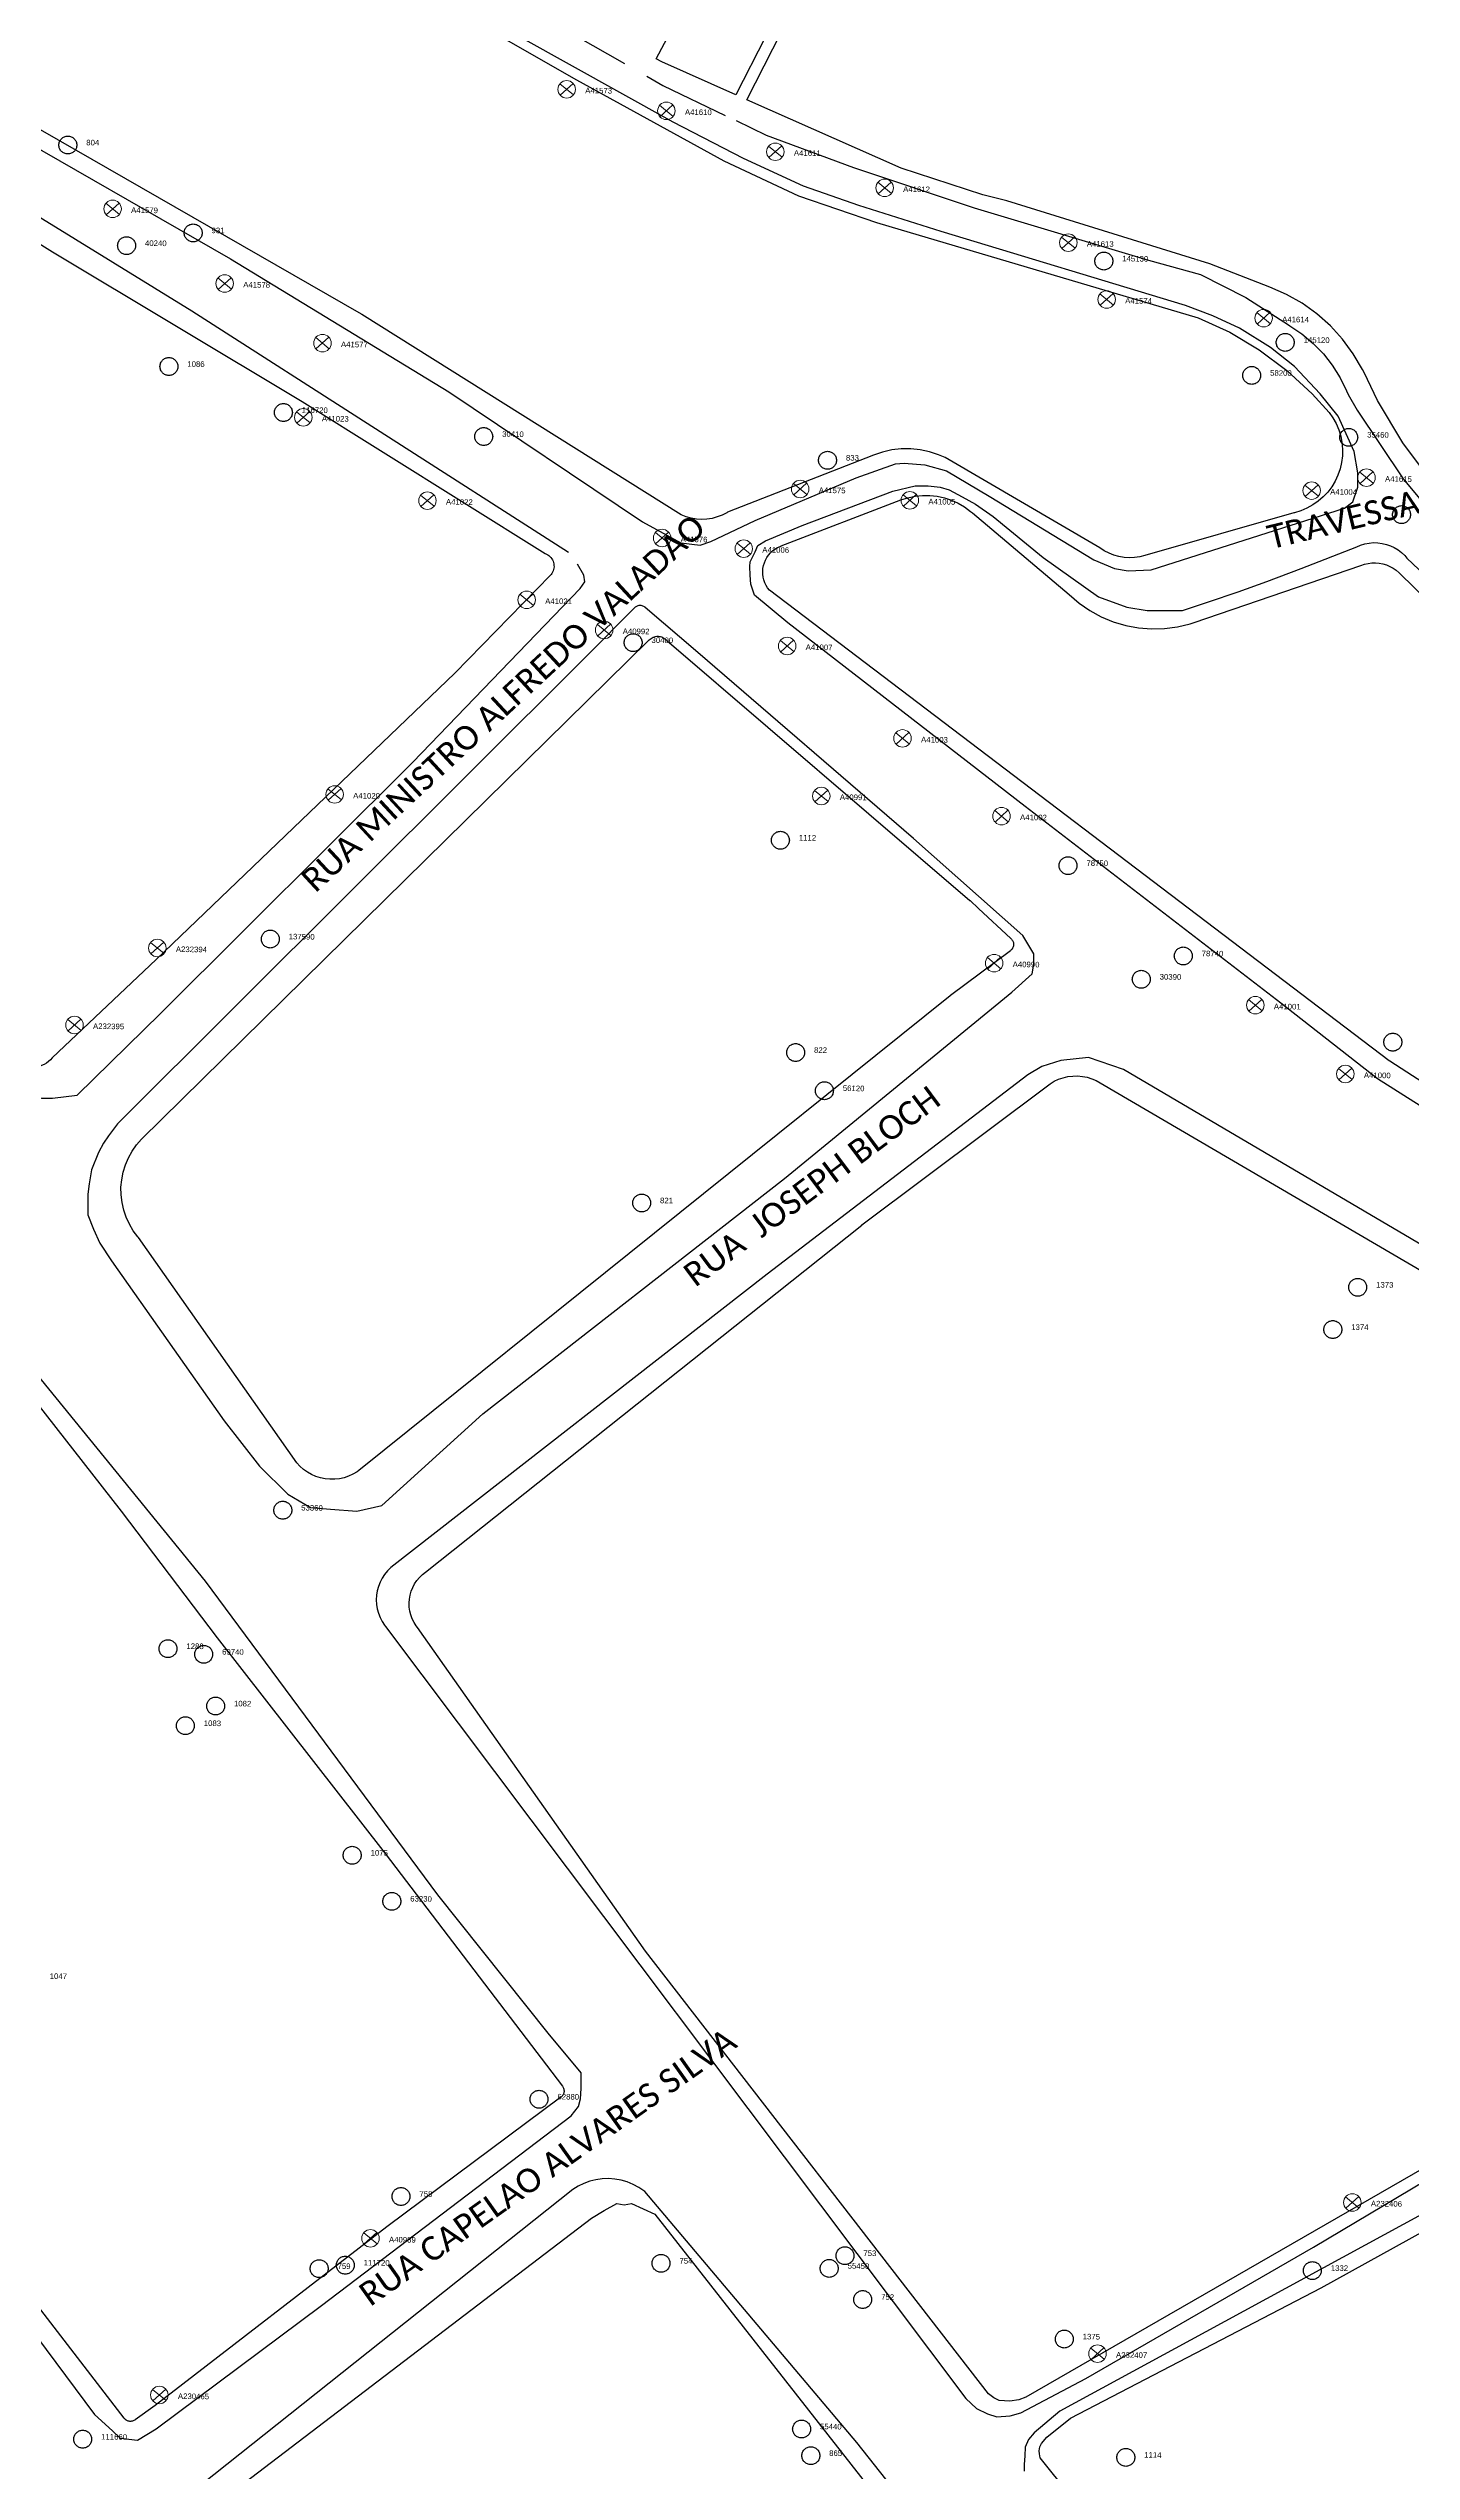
# Model space of a CAD drawing. Header units: millimetres. Extents: x 676447 to 689606, y 7455628 to 7463967.
# Drawn here: x 685676.6 to 685847.9, y 7458956.9 to 7459261.4 of the extents above; entities that cross this region are included whole.
import ezdxf

# ---------------------------------------------------------------- set-up
doc = ezdxf.new("R2010")
doc.units = ezdxf.units.MM
doc.header["$LTSCALE"] = 0.1
doc.header["$MEASUREMENT"] = 0
doc.linetypes.add('PHANTOM2', pattern=[1.25, 0.625, -0.125, 0.125, -0.125, 0.125, -0.125])
doc.layers.add('10.4-Postes', color=1, linetype='Continuous', lineweight=0)
for name, color, linetype in [('Caixas Subterrâneas', 5, 'Continuous'), ('LEGENDAS_INFRAESTRUTURAS', 7, 'Continuous'), ('MUB_MEIOFIO', 7, 'Continuous'), ('MUB_QUADRAS', 7, 'Continuous'), ('MUB_SEGMENTO', 7, 'Continuous'), ('NOS_DE_INFRAESTRUTURA', 7, 'Continuous')]:
    doc.layers.add(name, color=color, linetype=linetype)
doc.styles.add('Legend', font='calibri.ttf')
doc.styles.get("Standard").update_dxf_attribs({"font": 'arial.ttf'})

# ---------------------------------------------------------------- blocks, each defined once
blk = doc.blocks.new('PTPT')
at = {"layer": '10.4-Postes', "color": 1, "linetype": 'PHANTOM2'}
for points in [[(-0.0000079, 0.0000104), (0.0000075, -0.000002)], [(0.000007, 0.0000109), (-0.0000074, -0.0000025)]]:
    blk.add_lwpolyline(points, dxfattribs=at)
at = {"layer": '10.4-Postes', "color": 1}
blk.add_circle((-0.0000002, 0.0000042), 0.00000987, dxfattribs=at)
blk = doc.blocks.new('MHMZ')
at = {"linetype": 'PHANTOM2'}
blk.add_circle((0, 0), 0.0000101, dxfattribs=at)

msp = doc.modelspace()

# ---------------------------------------------------------------- linework, layer by layer
at = {"layer": 'MUB_MEIOFIO', "linetype": 'Continuous'}
for points in [[(685541.53, 7459287.51), (685566.17, 7459258.44), (685595.56, 7459221.62), (685624.04, 7459187.49), (685651.07, 7459154.02), (685667.33, 7459133.48), (685668.95, 7459131.98), (685669.66, 7459131.46), (685671.16, 7459130.49), (685672.26, 7459129.91), (685674.02, 7459129.52), (685675.77, 7459129.45), (685677.13, 7459129.45), (685680.25, 7459129.84), (685690.7, 7459140.1), (685722.43, 7459171.67), (685743.44, 7459193.51), (685744.03, 7459194.35), (685743.9, 7459195.19), (685743.12, 7459196.56)], [(685741.98, 7459198.05), (685694.65, 7459228.38), (685645.51, 7459258.59), (685612.32, 7459279.52)], [(685714.51, 7459278.77), (685730.94, 7459269.8), (685749.01, 7459259.49)], [(685669.27, 7459252.27), (685699.52, 7459234.93), (685726.92, 7459218.21), (685751.25, 7459201.9), (685756.07, 7459199.25), (685758.52, 7459198.98), (685759.86, 7459199.42), (685765.43, 7459202.05), (685778.11, 7459207.41), (685783.05, 7459209.16), (685784.14, 7459209.26), (685786.74, 7459209.04), (685789.45, 7459208.32), (685794.84, 7459205.1), (685807.97, 7459197.11), (685810.57, 7459196.02), (685812.3, 7459195.73), (685815.19, 7459195.84), (685839.48, 7459203.59), (685840.52, 7459204.4), (685841.15, 7459206.24), (685841.15, 7459208.04), (685840.69, 7459210.75), (685838.67, 7459215.15), (685836.42, 7459217.99), (685833.18, 7459221.43), (685830.17, 7459223.8), (685826.3, 7459226.22), (685822.95, 7459227.78), (685819.49, 7459229.06), (685788.79, 7459238.37), (685778.45, 7459241.66), (685771.52, 7459244.06), (685763.98, 7459247.53), (685755.11, 7459252.1), (685729.46, 7459266.41)], [(685751.81, 7459257.9), (685753.84, 7459256.73), (685761.67, 7459252.96)], [(685763.03, 7459252.31), (685766.8, 7459250.49), (685777.77, 7459246.42), (685792.95, 7459241.36), (685814.85, 7459234.78), (685821.38, 7459232.97), (685827.08, 7459230.09), (685832.45, 7459226.63), (685832.59, 7459226.53), (685834.12, 7459225.5), (685835.53, 7459224.32), (685836.82, 7459223), (685837.95, 7459221.56), (685838.94, 7459220), (685839.75, 7459218.34), (685839.93, 7459217.9), (685841.09, 7459215.91), (685846.87, 7459207.28), (685853.52, 7459199.31)], [(685859.72, 7459121.7), (685843.63, 7459131.91), (685831.48, 7459141.42), (685799.34, 7459166.11), (685769.55, 7459189.18), (685765.35, 7459192.66), (685764.87, 7459194.04), (685764.81, 7459195.18), (685764.75, 7459196.26), (685764.81, 7459196.86), (685765.41, 7459198.12), (685765.77, 7459198.9), (685766.73, 7459199.5), (685771.32, 7459201.43), (685782.73, 7459205.75), (685785.55, 7459206.41), (685787.17, 7459206.41), (685788.67, 7459206.23), (685789.81, 7459205.93), (685791.43, 7459205.03), (685793.11, 7459204.13), (685795.34, 7459202.57), (685801.6, 7459197.4), (685808.57, 7459192.48), (685812.11, 7459191.16), (685814.69, 7459190.74), (685817.39, 7459190.74), (685819.14, 7459190.74), (685822.38, 7459191.82), (685826.1, 7459193.08), (685829.7, 7459194.4), (685834.03, 7459196.02), (685841.01, 7459198.77), (685841.51, 7459198.98), (685842.03, 7459199.13), (685842.57, 7459199.23), (685843.12, 7459199.28), (685843.66, 7459199.26), (685844.2, 7459199.19), (685844.74, 7459199.06), (685845.25, 7459198.88), (685845.74, 7459198.65), (685846.21, 7459198.36), (685846.64, 7459198.03), (685847.04, 7459197.65), (685847.32, 7459197.33), (685878.05, 7459168.29)], [(685685.3, 7459126.24), (685684.16, 7459124.75), (685683.53, 7459123.82), (685682.93, 7459122.62), (685682.04, 7459120.47), (685681.74, 7459118.71), (685681.59, 7459117.39), (685681.59, 7459116.13), (685681.59, 7459114.82), (685682.27, 7459113), (685683.06, 7459111.25), (685684.55, 7459109.02), (685698.69, 7459088.9), (685703.13, 7459083.24), (685706.72, 7459079.72), (685709.55, 7459078.04), (685712.08, 7459077.81), (685715.37, 7459077.58), (685718.5, 7459078.27), (685731.2, 7459089.82), (685769.11, 7459119.36), (685797.69, 7459142.78), (685800.22, 7459145.08), (685800.45, 7459146.3), (685800.45, 7459147.6), (685799.07, 7459149.89), (685785.31, 7459162.09), (685758.22, 7459185.47), (685751.62, 7459191.13), (685751.59, 7459191.16), (685751.51, 7459191.22), (685751.42, 7459191.27), (685751.32, 7459191.31), (685751.22, 7459191.34), (685751.12, 7459191.36), (685751.01, 7459191.37), (685750.91, 7459191.37), (685750.8, 7459191.36), (685750.7, 7459191.34), (685750.6, 7459191.31), (685750.51, 7459191.26), (685750.42, 7459191.21), (685750.33, 7459191.15), (685750.25, 7459191.08), (685744.33, 7459185.1), (685685.25, 7459126.22)], [(685696.37, 7459068.79), (685642.43, 7459134.94)], [(685853.76, 7459108.32), (685811.71, 7459133.09), (685807.31, 7459134.56), (685803.82, 7459134.2), (685801.43, 7459133.46), (685799.67, 7459132.38), (685766.92, 7459107.35), (685719.63, 7459070.48), (685719.23, 7459070.08), (685718.87, 7459069.63), (685718.55, 7459069.16), (685718.29, 7459068.65), (685718.09, 7459068.12), (685717.94, 7459067.57), (685717.85, 7459067), (685717.82, 7459066.43), (685717.85, 7459065.86), (685717.94, 7459065.3), (685718.08, 7459064.75), (685718.29, 7459064.22), (685718.54, 7459063.71), (685718.85, 7459063.23), (685718.98, 7459063.06), (685791.9, 7458966.06)], [(685667.79, 7458983.66), (685682.4, 7458964.07), (685684.66, 7458961.99), (685685.65, 7458961.08), (685687.83, 7458960.81), (685690.18, 7458962.26), (685710.92, 7458977.74), (685742.31, 7459001.57), (685743.21, 7459002.75), (685743.49, 7459003.74), (685743.58, 7459005.01), (685743.58, 7459007), (685739.41, 7459011.98), (685725.56, 7459029.36), (685696.37, 7459068.79)], [(685791.9, 7458966.06), (685793.22, 7458964.79), (685794.62, 7458964.15), (685795.79, 7458963.78), (685797.45, 7458963.88), (685798.79, 7458964.26), (685806.97, 7458968.57), (685835.59, 7458985.1), (685861.96, 7459000.79)], [(685869.26, 7459000.12), (685822.05, 7458974.46), (685803.71, 7458964.48), (685800.5, 7458961.75), (685799.79, 7458960.9), (685799.36, 7458959.96), (685799.31, 7458958.87), (685799.22, 7458957.79), (685799.22, 7458956.94)], [(685751.56, 7458992.06), (685751.45, 7458992.15), (685750.79, 7458992.59), (685750.09, 7458992.97), (685749.35, 7458993.27), (685748.59, 7458993.49), (685747.8, 7458993.63), (685747.01, 7458993.69), (685746.21, 7458993.67), (685745.42, 7458993.56), (685744.65, 7458993.37), (685743.9, 7458993.1), (685743.19, 7458992.75), (685742.51, 7458992.33), (685695.79, 7458955.19)], [(685808.82, 7458921.84), (685778.19, 7458960.54), (685751.56, 7458992.06)]]:
    msp.add_lwpolyline(points, dxfattribs=at)
at = {"layer": 'MUB_QUADRAS', "linetype": 'Continuous'}
for points in [[(685777.89, 7459284.73), (685763, 7459255.55), (685753.69, 7459259.68), (685752.97, 7459260.08), (685810.1, 7459367.56)], [(685690.18, 7459146.88), (685677.09, 7459134.53), (685676.87, 7459134.28), (685676.63, 7459134.06), (685676.36, 7459133.87), (685676.07, 7459133.7), (685675.77, 7459133.57), (685675.46, 7459133.46), (685675.14, 7459133.39), (685674.81, 7459133.36), (685674.48, 7459133.36), (685674.15, 7459133.39), (685673.83, 7459133.46), (685673.51, 7459133.56), (685673.21, 7459133.69), (685672.93, 7459133.86), (685672.66, 7459134.05), (685672.41, 7459134.27), (685672.19, 7459134.51), (685672.11, 7459134.62), (685659.88, 7459149.69), (685554.6, 7459279.77)], [(685850.54, 7459206.85), (685846.82, 7459211.81), (685843.64, 7459217.13), (685841.93, 7459220.64), (685841.73, 7459221.03), (685840.58, 7459223), (685839.24, 7459224.83), (685837.7, 7459226.51), (685836.01, 7459228.02), (685834.16, 7459229.35), (685832.18, 7459230.48), (685830.1, 7459231.39), (685822.54, 7459234.31), (685797.07, 7459242.21), (685794.04, 7459242.98), (685783.78, 7459246.33), (685764.37, 7459254.94), (685778.51, 7459282.64)], [(685721.21, 7459269.93), (685742.98, 7459257.45), (685761.51, 7459247.26), (685770.89, 7459242.87), (685780.67, 7459239.49), (685782.22, 7459239.06), (685821.11, 7459227.51), (685825.05, 7459225.71), (685828.77, 7459223.5), (685832.25, 7459220.92), (685835.43, 7459217.98), (685837.55, 7459215.64), (685838.03, 7459214.96), (685838.43, 7459214.23), (685838.75, 7459213.46), (685839, 7459212.67), (685839.15, 7459211.85), (685839.23, 7459211.02), (685839.21, 7459210.19), (685839.11, 7459209.36), (685838.92, 7459208.55), (685838.65, 7459207.77), (685838.3, 7459207.01), (685837.87, 7459206.3), (685837.37, 7459205.64), (685836.8, 7459205.03), (685836.17, 7459204.48), (685835.49, 7459204.01), (685834.76, 7459203.6), (685833.99, 7459203.28), (685833.2, 7459203.04), (685833.13, 7459203.02), (685814.37, 7459197.66), (685813.76, 7459197.5), (685813.11, 7459197.41), (685812.45, 7459197.38), (685811.79, 7459197.42), (685811.14, 7459197.53), (685810.5, 7459197.7), (685809.89, 7459197.94), (685809.3, 7459198.25), (685808.75, 7459198.61), (685789.29, 7459209.97), (685788.46, 7459210.32), (685787.33, 7459210.69), (685786.16, 7459210.93), (685784.97, 7459211.05), (685783.77, 7459211.05), (685782.58, 7459210.92), (685781.42, 7459210.66), (685780.28, 7459210.29), (685761.97, 7459203.09), (685761.86, 7459203.03), (685761.27, 7459202.73), (685760.65, 7459202.5), (685760.01, 7459202.33), (685759.36, 7459202.23), (685758.7, 7459202.2), (685758.04, 7459202.24), (685757.38, 7459202.34), (685756.75, 7459202.52), (685756.13, 7459202.76), (685716, 7459227.95), (685715.96, 7459227.97), (685675.61, 7459251.15)], [(685631.37, 7459264.34), (685677.13, 7459235.84), (685708.52, 7459217), (685739.05, 7459197.91), (685739.21, 7459197.84), (685739.37, 7459197.75), (685739.51, 7459197.65), (685739.64, 7459197.53), (685739.76, 7459197.4), (685739.87, 7459197.26), (685739.96, 7459197.1), (685740.03, 7459196.94), (685740.09, 7459196.77), (685740.12, 7459196.6), (685740.14, 7459196.42), (685740.15, 7459196.25), (685740.13, 7459196.07), (685740.09, 7459195.9), (685740.04, 7459195.73), (685739.97, 7459195.57), (685739.88, 7459195.41), (685739.78, 7459195.27), (685739.72, 7459195.2), (685727.7, 7459182.88), (685690.18, 7459146.88)], [(685767.21, 7459193.31), (685766.99, 7459193.6), (685766.8, 7459193.91), (685766.64, 7459194.24), (685766.52, 7459194.59), (685766.44, 7459194.95), (685766.39, 7459195.31), (685766.38, 7459195.67), (685766.41, 7459196.04), (685766.48, 7459196.4), (685766.59, 7459196.75), (685766.73, 7459197.09), (685766.9, 7459197.41), (685767.11, 7459197.71), (685767.35, 7459197.99), (685767.62, 7459198.24), (685767.91, 7459198.46), (685768.22, 7459198.65), (685768.55, 7459198.8), (685768.7, 7459198.86), (685783.73, 7459204.64), (685784.61, 7459204.92), (685785.52, 7459205.11), (685786.45, 7459205.21), (685787.38, 7459205.2), (685788.3, 7459205.1), (685789.21, 7459204.9), (685790.09, 7459204.61), (685790.94, 7459204.23), (685791.74, 7459203.76), (685792.49, 7459203.21), (685792.72, 7459203.02), (685804.9, 7459192.74), (685806.14, 7459191.68), (685807.49, 7459190.75), (685808.92, 7459189.96), (685810.43, 7459189.34), (685811.99, 7459188.87), (685813.6, 7459188.57), (685815.23, 7459188.43), (685816.86, 7459188.47), (685818.48, 7459188.68), (685820.07, 7459189.06), (685820.61, 7459189.23), (685841.54, 7459196.41), (685841.98, 7459196.56), (685842.44, 7459196.67), (685842.9, 7459196.73), (685843.37, 7459196.74), (685843.84, 7459196.7), (685844.3, 7459196.61), (685844.75, 7459196.47), (685845.18, 7459196.29), (685845.59, 7459196.06), (685845.97, 7459195.8), (685846.33, 7459195.49), (685846.48, 7459195.34), (685889.08, 7459153.79)], [(685872.46, 7459116.49), (685845.17, 7459134.13), (685845.11, 7459134.17), (685767.21, 7459193.31)], [(685687.95, 7459111.94), (685687.87, 7459112.04), (685687.29, 7459112.81), (685686.8, 7459113.63), (685686.39, 7459114.5), (685686.08, 7459115.41), (685685.87, 7459116.35), (685685.76, 7459117.31), (685685.74, 7459118.27), (685685.83, 7459119.22), (685686.01, 7459120.17), (685686.3, 7459121.09), (685686.68, 7459121.97), (685687.14, 7459122.81), (685687.7, 7459123.6), (685688.33, 7459124.32), (685752, 7459186.93), (685752.1, 7459187.05), (685752.22, 7459187.16), (685752.34, 7459187.25), (685752.47, 7459187.33), (685752.61, 7459187.4), (685752.76, 7459187.45), (685752.91, 7459187.49), (685753.07, 7459187.51), (685753.22, 7459187.51), (685753.38, 7459187.5), (685753.53, 7459187.47), (685753.68, 7459187.42), (685753.83, 7459187.36), (685753.96, 7459187.29), (685754.09, 7459187.2), (685754.21, 7459187.1), (685754.32, 7459186.99), (685754.34, 7459186.96), (685792.4, 7459154.32), (685792.44, 7459154.3), (685793.49, 7459153.32), (685797.57, 7459149.52), (685797.63, 7459149.46), (685797.69, 7459149.38), (685797.75, 7459149.3), (685797.8, 7459149.2), (685797.84, 7459149.11), (685797.87, 7459149.01), (685797.89, 7459148.9), (685797.89, 7459148.8), (685797.89, 7459148.69), (685797.87, 7459148.59), (685797.85, 7459148.49), (685797.81, 7459148.39), (685797.77, 7459148.3), (685797.71, 7459148.21), (685797.65, 7459148.13), (685797.57, 7459148.05), (685797.49, 7459147.98), (685789.97, 7459142.35), (685789.95, 7459142.33), (685715.64, 7459082.67), (685715.4, 7459082.5), (685714.88, 7459082.2), (685714.34, 7459081.95), (685713.77, 7459081.77), (685713.18, 7459081.64), (685712.59, 7459081.57), (685711.99, 7459081.57), (685711.39, 7459081.63), (685710.81, 7459081.75), (685710.23, 7459081.93), (685709.69, 7459082.17), (685709.17, 7459082.47), (685708.68, 7459082.82), (685708.23, 7459083.22), (685707.83, 7459083.66), (685687.95, 7459111.94)], [(685794.73, 7458966.64), (685751.65, 7459022.27), (685722.98, 7459062.97), (685722.84, 7459063.16), (685722.57, 7459063.59), (685722.34, 7459064.05), (685722.17, 7459064.53), (685722.04, 7459065.02), (685721.97, 7459065.52), (685721.95, 7459066.03), (685721.99, 7459066.53), (685722.07, 7459067.03), (685722.21, 7459067.52), (685722.4, 7459067.99), (685722.64, 7459068.44), (685722.92, 7459068.86), (685723.25, 7459069.25), (685723.61, 7459069.61), (685724.01, 7459069.92), (685778.82, 7459113.51), (685778.84, 7459113.53), (685802.49, 7459131.28), (685803.01, 7459131.59), (685803.56, 7459131.85), (685804.14, 7459132.04), (685804.73, 7459132.18), (685805.33, 7459132.25), (685805.94, 7459132.26), (685806.54, 7459132.21), (685807.14, 7459132.09), (685807.72, 7459131.91), (685808.27, 7459131.67), (685808.77, 7459131.4), (685920.83, 7459065.82)], [(685672.78, 7459094.18), (685685.77, 7459077.58), (685697.82, 7459061.64), (685718.92, 7459034.53), (685741.21, 7459005.32), (685741.26, 7459005.24), (685741.31, 7459005.15), (685741.35, 7459005.05), (685741.38, 7459004.95), (685741.4, 7459004.85), (685741.41, 7459004.74), (685741.41, 7459004.64), (685741.39, 7459004.53), (685741.37, 7459004.43), (685741.33, 7459004.33), (685741.29, 7459004.24), (685741.23, 7459004.15), (685741.17, 7459004.07), (685741.1, 7459003.99), (685741.02, 7459003.92), (685741.01, 7459003.92), (685719.14, 7458987.65), (685690.04, 7458965.19), (685687.52, 7458963.38), (685687.46, 7458963.34), (685687.36, 7458963.29), (685687.27, 7458963.24), (685687.17, 7458963.21), (685687.06, 7458963.2), (685686.96, 7458963.19), (685686.86, 7458963.19), (685686.75, 7458963.2), (685686.65, 7458963.23), (685686.55, 7458963.26), (685686.46, 7458963.31), (685686.37, 7458963.36), (685686.28, 7458963.43), (685686.21, 7458963.5), (685686.14, 7458963.58), (685660.27, 7458997.19)], [(685947.14, 7459051.28), (685799.45, 7458966.24), (685798.57, 7458965.88), (685797.42, 7458965.72), (685796.09, 7458965.82), (685795.41, 7458966.16), (685794.73, 7458966.64)], [(685804.95, 7458953.97), (685801.25, 7458958.59), (685801.16, 7458959.11), (685801.12, 7458959.49), (685801.18, 7458959.98), (685801.4, 7458960.41), (685802.06, 7458961.21), (685805.06, 7458963.6), (685836.54, 7458979.96), (685909.57, 7459020.36)], [(685700.43, 7458954.85), (685744.88, 7458988.72), (685746.45, 7458989.67), (685748.05, 7458990.57), (685748.98, 7458990.39), (685749.9, 7458990.57), (685752.81, 7458989.24), (685806.19, 7458921.17)]]:
    msp.add_lwpolyline(points, dxfattribs=at)

# ---------------------------------------------------------------- block references
at = {"layer": 'Caixas Subterrâneas', "color": 40}
for p, xscale, yscale, zscale, rotation in [((685679.06, 7459249.24), 111319.4907932736, 111319.4907932736, 111319.4907932736, 359.2931598186012), ((685686.44, 7459236.6), 111319.4907932736, 111319.4907932736, 111319.4907932736, 359.2931278115567), ((685694.81, 7459238.2), 111319.4907932736, 111319.4907932736, 111319.4907932736, 359.2930964766027), ((685809.24, 7459234.66), 111319.4907932736, 111319.4907932736, 111319.4907932736, 359.2926600389203), ((685832.03, 7459224.44), 111319.4907932736, 111319.4907932736, 111319.4907932736, 359.2925701889092), ((685691.76, 7459221.41), 111319.4907932735, 111319.4907932735, 111319.4907932735, 359.2931028589764), ((685827.82, 7459220.29), 111319.4907932735, 111319.4907932735, 111319.4907932735, 359.2925849124494), ((685706.15, 7459215.63), 111319.4907932736, 111319.4907932736, 111319.4907932736, 359.2930463465921), ((685731.32, 7459212.61), 111319.4907932736, 111319.4907932736, 111319.4907932736, 359.2929496616867), ((685840.01, 7459212.51), 111319.4907932736, 111319.4907932736, 111319.4907932736, 359.2925361310637), ((685774.52, 7459209.63), 111319.4907932736, 111319.4907932736, 111319.4907932736, 359.2927843794866), ((685846.65, 7459202.8), 111319.4907932736, 111319.4907932736, 111319.4907932736, 359.2925078401198), ((685750.09, 7459186.71), 111319.4907932736, 111319.4907932736, 111319.4907932736, 359.2928702333131), ((685768.6, 7459161.88), 111319.4907932735, 111319.4907932735, 111319.4907932735, 359.2927920897184), ((685804.74, 7459158.69), 111319.4907932736, 111319.4907932736, 111319.4907932736, 359.2926536055986), ((685704.5, 7459149.46), 111319.4907932735, 111319.4907932735, 111319.4907932735, 359.2930321288197), ((685819.22, 7459147.34), 111319.4907932735, 111319.4907932735, 111319.4907932735, 359.292595006377), ((685813.94, 7459144.41), 111319.4907932736, 111319.4907932736, 111319.4907932736, 359.2926142003369), ((685845.55, 7459136.51), 111319.4907932736, 111319.4907932736, 111319.4907932736, 359.2924914825573), ((685770.51, 7459135.2), 111319.4907932736, 111319.4907932736, 111319.4907932736, 359.292776548192), ((685774.13, 7459130.4), 111319.4907932736, 111319.4907932736, 111319.4907932736, 359.2927613107466), ((685751.17, 7459116.3), 111319.4907932736, 111319.4907932736, 111319.4907932736, 359.2928443037197), ((685841.14, 7459105.7), 111319.4907932736, 111319.4907932736, 111319.4907932736, 359.2924987146231), ((685838.01, 7459100.39), 111319.4907932735, 111319.4907932735, 111319.4907932735, 359.292508985262), ((685706.07, 7459077.69), 111319.4907932736, 111319.4907932736, 111319.4907932736, 359.2930039172171), ((685691.64, 7459060.29), 111319.4907932735, 111319.4907932735, 111319.4907932735, 359.2930534137446), ((685696.13, 7459059.58), 111319.4907932736, 111319.4907932736, 111319.4907932736, 359.2930361027564), ((685693.83, 7459050.61), 111319.4907932736, 111319.4907932736, 111319.4907932736, 359.293042082715), ((685697.63, 7459053.08), 111319.4907932736, 111319.4907932736, 111319.4907932736, 359.2930284060954), ((685714.79, 7459034.33), 111319.4907932736, 111319.4907932736, 111319.4907932736, 359.2929572985502), ((685719.77, 7459028.54), 111319.4907932736, 111319.4907932736, 111319.4907932736, 359.292936541349), ((685738.27, 7459003.67), 111319.4907932736, 111319.4907932736, 111319.4907932736, 359.292858458949), ((685720.92, 7458991.45), 111319.4907932736, 111319.4907932736, 111319.4907932736, 359.2929206642377), ((685776.71, 7458984.01), 111319.4907932735, 111319.4907932735, 111319.4907932735, 359.2927061273298), ((685710.64, 7458982.38), 111319.4907932736, 111319.4907932736, 111319.4907932736, 359.2929569995991), ((685713.92, 7458982.82), 111319.4907932735, 111319.4907932735, 111319.4907932735, 359.2929446275724), ((685753.6, 7458983.05), 111319.4907932736, 111319.4907932736, 111319.4907932736, 359.2927937496914), ((685774.73, 7458982.41), 111319.4907932735, 111319.4907932735, 111319.4907932735, 359.2927131318401), ((685835.44, 7458982.14), 111319.4907932736, 111319.4907932736, 111319.4907932736, 359.2924820737976), ((685778.94, 7458978.5), 111319.4907932736, 111319.4907932736, 111319.4907932736, 359.2926959308436), ((685804.27, 7458973.53), 111319.4907932736, 111319.4907932736, 111319.4907932736, 359.2925979977587), ((685771.26, 7458962.23), 111319.4907932736, 111319.4907932736, 111319.4907932736, 359.2927200961762), ((685680.93, 7458960.95), 111319.4907932736, 111319.4907932736, 111319.4907932736, 359.2930633819022), ((685772.42, 7458958.88), 111319.4907932736, 111319.4907932736, 111319.4907932736, 359.2927146620572), ((685812, 7458958.66), 111319.4907932736, 111319.4907932736, 111319.4907932736, 359.2925639712981)]:
    msp.add_blockref('MHMZ', p, dxfattribs=dict(at, xscale=xscale, yscale=yscale, zscale=zscale, rotation=rotation))
at = {"layer": 'NOS_DE_INFRAESTRUTURA', "color": 1}
for p, xscale, yscale, zscale, rotation in [((685741.76, 7459255.77), 111319.4907932735, 111319.4907932735, 111319.4907932735, 359.2929233241987), ((685754.29, 7459253.07), 111319.4907932736, 111319.4907932736, 111319.4907932736, 359.2928748041716), ((685767.98, 7459247.93), 111319.4907932735, 111319.4907932735, 111319.4907932735, 359.292821130868), ((685781.71, 7459243.39), 111319.4907932735, 111319.4907932735, 111319.4907932735, 359.2927674873335), ((685684.7, 7459240.75), 111319.4907932736, 111319.4907932736, 111319.4907932736, 359.2931357221023), ((685804.8, 7459236.51), 111319.4907932736, 111319.4907932736, 111319.4907932736, 359.2926775395951), ((685698.79, 7459231.37), 111319.4907932736, 111319.4907932736, 111319.4907932736, 359.293079216625), ((685809.61, 7459229.37), 111319.4907932736, 111319.4907932736, 111319.4907932736, 359.2926570001254), ((685829.33, 7459227.02), 111319.4907932736, 111319.4907932736, 111319.4907932736, 359.2925812747574), ((685711.07, 7459223.88), 111319.4907932736, 111319.4907932736, 111319.4907932736, 359.2930301690928), ((685708.67, 7459214.55), 111319.4907932736, 111319.4907932736, 111319.4907932736, 359.2930364315544), ((685771.1, 7459205.55), 111319.4907932735, 111319.4907932735, 111319.4907932735, 359.2927961190566), ((685835.37, 7459205.35), 111319.4907932736, 111319.4907932736, 111319.4907932736, 359.2925515580636), ((685842.26, 7459206.97), 111319.4907932736, 111319.4907932736, 111319.4907932736, 359.2925258609989), ((685724.26, 7459204.09), 111319.4907932735, 111319.4907932735, 111319.4907932735, 359.2929738643184), ((685784.88, 7459204.12), 111319.4907932736, 111319.4907932736, 111319.4907932736, 359.2927432548601), ((685753.75, 7459199.39), 111319.4907932736, 111319.4907932736, 111319.4907932736, 359.2928602341593), ((685764.01, 7459198.05), 111319.4907932735, 111319.4907932735, 111319.4907932735, 359.2928207890135), ((685736.73, 7459191.62), 111319.4907932735, 111319.4907932735, 111319.4907932735, 359.2929225596321), ((685746.47, 7459187.83), 111319.4907932736, 111319.4907932736, 111319.4907932736, 359.2928843468036), ((685769.46, 7459185.82), 111319.4907932736, 111319.4907932736, 111319.4907932736, 359.2927962642058), ((685783.96, 7459174.21), 111319.4907932736, 111319.4907932736, 111319.4907932736, 359.292737504079), ((685712.6, 7459167.17), 111319.4907932736, 111319.4907932736, 111319.4907932736, 359.2930067695239), ((685773.75, 7459166.97), 111319.4907932736, 111319.4907932736, 111319.4907932736, 359.2927741036644), ((685796.4, 7459164.44), 111319.4907932736, 111319.4907932736, 111319.4907932736, 359.292687141208), ((685690.32, 7459147.87), 111319.4907932736, 111319.4907932736, 111319.4907932736, 359.2930855681887), ((685795.47, 7459145.97), 111319.4907932736, 111319.4907932736, 111319.4907932736, 359.2926849482603), ((685679.91, 7459138.19), 111319.4907932736, 111319.4907932736, 111319.4907932736, 359.2931221878133), ((685828.29, 7459140.68), 111319.4907932735, 111319.4907932735, 111319.4907932735, 359.2925584443978), ((685839.6, 7459132.04), 111319.4907932736, 111319.4907932736, 111319.4907932736, 359.2925127341296), ((685840.48, 7458990.23), 111319.4907932736, 111319.4907932736, 111319.4907932736, 359.2924654043964), ((685717.1, 7458985.72), 111319.4907932735, 111319.4907932735, 111319.4907932735, 359.2929334536237), ((685808.46, 7458971.23), 111319.4907932736, 111319.4907932736, 111319.4907932736, 359.2925813592785), ((685690.58, 7458966.04), 111319.4907932735, 111319.4907932735, 111319.4907932735, 359.2930282455025)]:
    msp.add_blockref('PTPT', p, dxfattribs=dict(at, xscale=xscale, yscale=yscale, zscale=zscale, rotation=rotation))

# ---------------------------------------------------------------- texts
at = {"layer": 'LEGENDAS_INFRAESTRUTURAS', "color": 1}
for s, rotation, p in [('A41573', 359.2929, (685744.07, 7459255.75)), ('A41610', 359.2929, (685756.6, 7459253.04)), ('A41611', 359.2928, (685770.29, 7459247.9)), ('A41612', 359.2928, (685784.02, 7459243.36)), ('A41579', 359.2931, (685687.01, 7459240.72)), ('A41613', 359.2927, (685807.1, 7459236.49)), ('A41578', 359.2931, (685701.1, 7459231.35)), ('A41574', 359.2926, (685811.92, 7459229.34)), ('A41614', 359.2926, (685831.64, 7459226.99)), ('A41577', 359.293, (685713.38, 7459223.85)), ('A41023', 359.293, (685710.98, 7459214.52)), ('A41615', 359.2925, (685844.57, 7459206.94)), ('A41022', 359.293, (685726.57, 7459204.06)), ('A41575', 359.2928, (685773.41, 7459205.52)), ('A41005', 359.2927, (685787.19, 7459204.09)), ('A41004', 359.2925, (685837.68, 7459205.32)), ('A41576', 359.2929, (685756.06, 7459199.36)), ('A41006', 359.2928, (685766.32, 7459198.03)), ('A41021', 359.2929, (685739.04, 7459191.59)), ('A40992', 359.2929, (685748.78, 7459187.8)), ('A41007', 359.2928, (685771.77, 7459185.8)), ('A41003', 359.2927, (685786.27, 7459174.18)), ('A41020', 359.293, (685714.91, 7459167.14)), ('A40991', 359.2928, (685776.06, 7459166.95)), ('A41002', 359.2927, (685798.71, 7459164.42)), ('A232394', 359.2931, (685692.63, 7459147.84)), ('A40990', 359.2927, (685797.78, 7459145.94)), ('A41001', 359.2925, (685830.6, 7459140.65)), ('A232395', 359.2931, (685682.22, 7459138.17)), ('A41000', 359.2925, (685841.91, 7459132.01)), ('A232406', 359.2925, (685842.79, 7458990.21)), ('A40989', 359.2929, (685719.41, 7458985.69)), ('A232407', 359.2926, (685810.77, 7458971.2)), ('A230465', 359.293, (685692.89, 7458966.01))]:
    msp.add_text(s, height=0.7, rotation=rotation, dxfattribs=at).set_placement(p)
at = {"layer": 'LEGENDAS_INFRAESTRUTURAS', "color": 5}
for s, rotation, p in [('804', 359.2932, (685681.37, 7459249.21)), ('40240', 359.2931, (685688.75, 7459236.57)), ('931', 359.2931, (685697.12, 7459238.17)), ('145130', 359.2927, (685811.55, 7459234.63)), ('145120', 359.2926, (685834.34, 7459224.41)), ('1086', 359.2931, (685694.07, 7459221.38)), ('58200', 359.2926, (685830.13, 7459220.26)), ('116720', 359.293, (685708.46, 7459215.6)), ('30410', 359.2929, (685733.63, 7459212.58)), ('35460', 359.2925, (685842.32, 7459212.49)), ('833', 359.2928, (685776.83, 7459209.6)), ('30400', 359.2929, (685752.4, 7459186.68)), ('1112', 359.2928, (685770.91, 7459161.85)), ('78750', 359.2926, (685807.05, 7459158.66)), ('137590', 359.293, (685706.81, 7459149.43)), ('78740', 359.2926, (685821.53, 7459147.31)), ('30390', 359.2926, (685816.25, 7459144.38)), ('822', 359.2928, (685772.82, 7459135.17)), ('56120', 359.2928, (685776.44, 7459130.37)), ('821', 359.2928, (685753.47, 7459116.27)), ('1373', 359.2925, (685843.45, 7459105.67)), ('1374', 359.2925, (685840.32, 7459100.36)), ('53360', 359.293, (685708.38, 7459077.66)), ('1288', 359.293, (685693.95, 7459060.26)), ('69740', 359.293, (685698.44, 7459059.55)), ('1082', 359.293, (685699.93, 7459053.05)), ('1083', 359.293, (685696.14, 7459050.58)), ('1075', 359.2929, (685717.1, 7459034.3)), ('63230', 359.2929, (685722.08, 7459028.52)), ('1047', 359.2931, (685676.78, 7459018.79)), ('62880', 359.2928, (685740.58, 7459003.65)), ('758', 359.2929, (685723.23, 7458991.42)), ('753', 359.2927, (685779.02, 7458983.98)), ('759', 359.2929, (685712.95, 7458982.35)), ('111720', 359.2929, (685716.23, 7458982.79)), ('754', 359.2928, (685755.91, 7458983.02)), ('55450', 359.2927, (685777.04, 7458982.38)), ('1332', 359.2925, (685837.75, 7458982.11)), ('752', 359.2927, (685781.25, 7458978.47)), ('1375', 359.2926, (685806.58, 7458973.5)), ('111660', 359.2931, (685683.24, 7458960.92)), ('55440', 359.2927, (685773.57, 7458962.2)), ('865', 359.2927, (685774.72, 7458958.85)), ('1114', 359.2926, (685814.31, 7458958.63))]:
    msp.add_text(s, height=0.7, rotation=rotation, dxfattribs=at).set_placement(p)
at = {"layer": 'MUB_SEGMENTO', "color": 253, "style": 'Legend'}
for s, rotation, p in [('TRAVESSA SANTA MARGARIDA', 13.6152, (685830.22, 7459198.44)), ('RUA MINISTRO ALFREDO VALADAO', 42.8433, (685710.17, 7459155.17)), ('RUA  JOSEPH BLOCH', 36.6935, (685757.89, 7459105.63)), ('RUA CAPELAO ALVARES SILVA', 35.3203, (685717.06, 7458977.54))]:
    msp.add_text(s, height=3, rotation=rotation, dxfattribs=at).set_placement(p)

doc.saveas('drawing.dxf')
